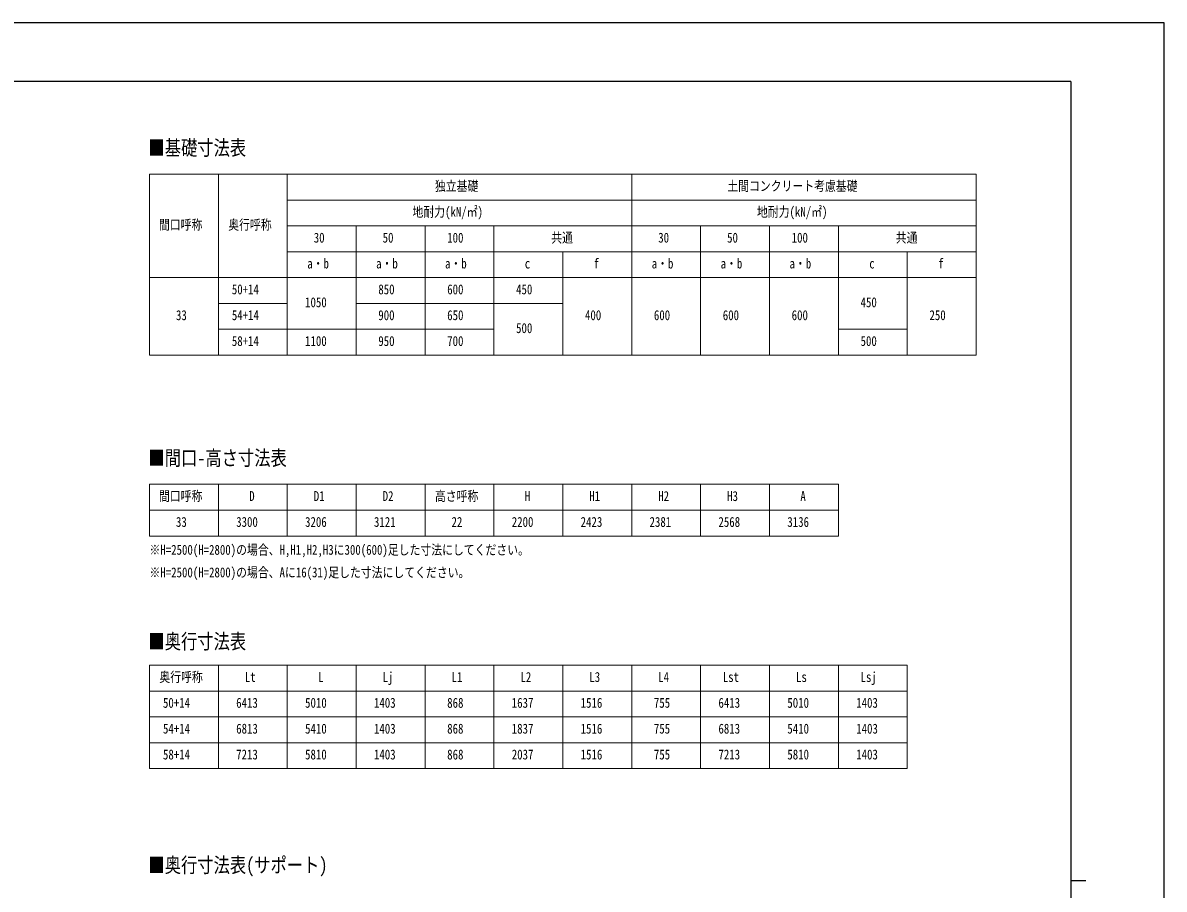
# Model space of a CAD drawing. Units: millimetres, scale not verified. Extents: x -14718 to 14718, y -10397 to 10401.
# Drawn here: x 1464 to 14718, y 343 to 10401 of the extents above; entities that cross this region are included whole.
import ezdxf
from ezdxf.enums import TextEntityAlignment as Align

# ---------------------------------------------------------------- set-up
doc = ezdxf.new("R2010")
doc.units = ezdxf.units.MM
doc.header["$LTSCALE"] = 50
doc.layers.add('0-1_TABLE1', color=7, linetype='Continuous', lineweight=18)
doc.layers.add('0-2_USER1', color=3, linetype='Continuous')
doc.layers.add('0-8_YKK_ZWAK', color=7, linetype='Continuous')
doc.styles.add('ＭＳ ゴシック', font='')
doc.styles.get('ＭＳ ゴシック').set_extended_font_data('MS Gothic')

msp = doc.modelspace()

# ---------------------------------------------------------------- linework, layer by layer
at = {"layer": '0-1_TABLE1'}
for p, q in [((2934.87, 8643.26), (12534.87, 8643.26)), ((2934.87, 8643.26), (2934.87, 6543.26)), ((3734.87, 8643.26), (3734.87, 6543.26)), ((8534.87, 8643.26), (8534.87, 6543.26)), ((4534.87, 8343.26), (12534.87, 8343.26)), ((4534.87, 8043.26), (12534.87, 8043.26)), ((5334.87, 8043.26), (5334.87, 6543.26)), ((6134.87, 8043.26), (6134.87, 6543.26)), ((9334.87, 8043.26), (9334.87, 6543.26)), ((10134.87, 8043.26), (10134.87, 6543.26)), ((10934.87, 8043.26), (10934.87, 6543.26)), ((4534.87, 7743.26), (12534.87, 7743.26)), ((11734.87, 7743.26), (11734.87, 6543.26)), ((3734.87, 7143.26), (4534.87, 7143.26)), ((5334.87, 7143.26), (7734.87, 7143.26)), ((10934.87, 6843.26), (11734.87, 6843.26)), ((2934.87, 5043.26), (10934.87, 5043.26)), ((2934.87, 5043.26), (2934.87, 4443.26)), ((3734.87, 5043.26), (3734.87, 4443.26)), ((4534.87, 5043.26), (4534.87, 4443.26)), ((5334.87, 5043.26), (5334.87, 4443.26)), ((6134.87, 5043.26), (6134.87, 4443.26)), ((6934.87, 5043.26), (6934.87, 4443.26)), ((7734.87, 5043.26), (7734.87, 4443.26)), ((8534.87, 5043.26), (8534.87, 4443.26)), ((9334.87, 5043.26), (9334.87, 4443.26)), ((10134.87, 5043.26), (10134.87, 4443.26)), ((10934.87, 5043.26), (10934.87, 4443.26)), ((2934.87, 4743.26), (10934.87, 4743.26)), ((2934.87, 4443.26), (10934.87, 4443.26)), ((2934.87, 2943.26), (11734.87, 2943.26)), ((2934.87, 2943.26), (2934.87, 1743.26)), ((3734.87, 2943.26), (3734.87, 1743.26)), ((4534.87, 2943.26), (4534.87, 1743.26)), ((5334.87, 2943.26), (5334.87, 1743.26)), ((6134.87, 2943.26), (6134.87, 1743.26)), ((6934.87, 2943.26), (6934.87, 1743.26)), ((7734.87, 2943.26), (7734.87, 1743.26)), ((8534.87, 2943.26), (8534.87, 1743.26)), ((9334.87, 2943.26), (9334.87, 1743.26)), ((10134.87, 2943.26), (10134.87, 1743.26)), ((10934.87, 2943.26), (10934.87, 1743.26)), ((11734.87, 2943.26), (11734.87, 1743.26)), ((2934.87, 2643.26), (11734.87, 2643.26)), ((2934.87, 2343.26), (11734.87, 2343.26)), ((2934.87, 2043.26), (11734.87, 2043.26)), ((2934.87, 1743.26), (11734.87, 1743.26))]:
    msp.add_line(p, q, dxfattribs=at)
for points in [[(4534.87, 8643.26), (4534.87, 7443.26), (4534.87, 6543.26)], [(12534.87, 8643.26), (12534.87, 7743.26), (12534.87, 6543.26)], [(6934.87, 8043.26), (6934.87, 7443.26), (6934.87, 6543.26)], [(7734.87, 7743.26), (7734.87, 7443.26), (7734.87, 6543.26)], [(2934.87, 7443.26), (3734.87, 7443.26), (4534.87, 7443.26), (5334.87, 7443.26), (6134.87, 7443.26), (12534.87, 7443.26)], [(3734.87, 6843.26), (4534.87, 6843.26), (6934.87, 6843.26)], [(2934.87, 6543.26), (3734.87, 6543.26), (4534.87, 6543.26), (7734.87, 6543.26), (8534.87, 6543.26), (10134.87, 6543.26), (12534.87, 6543.26)]]:
    msp.add_lwpolyline(points, dxfattribs=at)
at = {"layer": '0-8_YKK_ZWAK'}
for p, q in [((13632.57, 9718.4), (-13667.43, 9718.4)), ((13632.57, 9718.4), (13632.57, -8831.6)), ((13632.57, 443.4), (13807.57, 443.4))]:
    msp.add_line(p, q, dxfattribs=at)
msp.add_lwpolyline([(-14717.5, -10389.1), (14717.5, -10389.1), (14717.5, 10400.9), (-14717.5, 10400.9)], close=True, dxfattribs=at)

# ---------------------------------------------------------------- texts
at = {"layer": '0-1_TABLE1', "style": 'ＭＳ ゴシック', "width": 0.8}
for s, p in [('独立基礎', (6249.27, 8414.51)), ('土間コンクリート考慮基礎', (9644.47, 8414.51)), ('地耐力(kN/㎡)', (5988.87, 8114.51)), ('地耐力(kN/㎡)', (9988.87, 8114.51)), ('間口呼称', (3045.07, 7964.51)), ('奥行呼称', (3849.27, 7964.51)), ('30', (4842.47, 7814.51)), ('50', (5642.47, 7814.51)), ('100', (6392.07, 7814.51)), ('共通', (7600.47, 7814.51)), ('30', (8842.47, 7814.51)), ('50', (9642.47, 7814.51)), ('100', (10392.07, 7814.51)), ('共通', (11600.47, 7814.51)), ('a・b', (4766.87, 7514.51)), ('a・b', (5566.87, 7514.51)), ('a・b', (6366.87, 7514.51)), ('c', (7292.87, 7514.51)), ('f', (8092.87, 7514.51)), ('a・b', (8766.87, 7514.51)), ('a・b', (9566.87, 7514.51)), ('a・b', (10366.87, 7514.51)), ('c', (11292.87, 7514.51)), ('f', (12092.87, 7514.51)), ('50+14', (3891.27, 7214.51)), ('850', (5592.07, 7214.51)), ('600', (6392.07, 7214.51)), ('450', (7192.07, 7214.51)), ('1050', (4741.67, 7064.51)), ('450', (11192.07, 7064.51)), ('33', (3242.47, 6914.51)), ('54+14', (3891.27, 6914.51)), ('900', (5592.07, 6914.51)), ('650', (6392.07, 6914.51)), ('400', (7992.07, 6914.51)), ('600', (8792.07, 6914.51)), ('600', (9592.07, 6914.51)), ('600', (10392.07, 6914.51)), ('250', (11992.07, 6914.51)), ('500', (7192.07, 6764.51)), ('58+14', (3891.27, 6614.51)), ('1100', (4741.67, 6614.51)), ('950', (5592.07, 6614.51)), ('700', (6392.07, 6614.51)), ('500', (11192.07, 6614.51)), ('間口呼称', (3045.07, 4814.51)), ('D', (4092.87, 4814.51)), ('D1', (4842.47, 4814.51)), ('D2', (5642.47, 4814.51)), ('高さ呼称', (6249.27, 4814.51)), ('H', (7292.87, 4814.51)), ('H1', (8042.47, 4814.51)), ('H2', (8842.47, 4814.51)), ('H3', (9642.47, 4814.51)), ('A', (10492.87, 4814.51)), ('33', (3242.47, 4514.51)), ('3300', (3941.67, 4514.51)), ('3206', (4741.67, 4514.51)), ('3121', (5541.67, 4514.51)), ('22', (6442.47, 4514.51)), ('2200', (7141.67, 4514.51)), ('2423', (7941.67, 4514.51)), ('2381', (8741.67, 4514.51)), ('2568', (9541.67, 4514.51)), ('3136', (10341.67, 4514.51)), ('奥行呼称', (3049.27, 2714.51)), ('Lt', (4042.47, 2714.51)), ('L', (4892.87, 2714.51)), ('Lj', (5642.47, 2714.51)), ('L1', (6442.47, 2714.51)), ('L2', (7242.47, 2714.51)), ('L3', (8042.47, 2714.51)), ('L4', (8842.47, 2714.51)), ('Lst', (9592.07, 2714.51)), ('Ls', (10442.47, 2714.51)), ('Lsj', (11192.07, 2714.51)), ('50+14', (3091.27, 2414.51)), ('6413', (3941.67, 2414.51)), ('5010', (4741.67, 2414.51)), ('1403', (5541.67, 2414.51)), ('868', (6392.07, 2414.51)), ('1637', (7141.67, 2414.51)), ('1516', (7941.67, 2414.51)), ('755', (8792.07, 2414.51)), ('6413', (9541.67, 2414.51)), ('5010', (10341.67, 2414.51)), ('1403', (11141.67, 2414.51)), ('54+14', (3091.27, 2114.51)), ('6813', (3941.67, 2114.51)), ('5410', (4741.67, 2114.51)), ('1403', (5541.67, 2114.51)), ('868', (6392.07, 2114.51)), ('1837', (7141.67, 2114.51)), ('1516', (7941.67, 2114.51)), ('755', (8792.07, 2114.51)), ('6813', (9541.67, 2114.51)), ('5410', (10341.67, 2114.51)), ('1403', (11141.67, 2114.51)), ('58+14', (3091.27, 1814.51)), ('7213', (3941.67, 1814.51)), ('5810', (4741.67, 1814.51)), ('1403', (5541.67, 1814.51)), ('868', (6392.07, 1814.51)), ('2037', (7141.67, 1814.51)), ('1516', (7941.67, 1814.51)), ('755', (8792.07, 1814.51)), ('7213', (9541.67, 1814.51)), ('5810', (10341.67, 1814.51)), ('1403', (11141.67, 1814.51))]:
    msp.add_text(s, height=115.5, dxfattribs=at).set_placement(p, align=Align.BOTTOM_LEFT)
at = {"layer": '0-2_USER1', "style": 'ＭＳ ゴシック', "width": 0.8}
for s, height, p in [('■基礎寸法表', 173.2, (2923.29, 8811.6)), ('■間口-高さ寸法表', 173.2, (2923.29, 5211.1)), ('※H=2500(H=2800)の場合、H,H1,H2,H3に300(600)足した寸法にしてください。', 115.5, (2934.87, 4190.99)), ('※H=2500(H=2800)の場合、Aに16(31)足した寸法にしてください。', 115.5, (2934.87, 3928.49)), ('■奥行寸法表', 173.2, (2923.29, 3080.96)), ('■奥行寸法表(サポート)', 173.2, (2923.29, 484.6))]:
    msp.add_text(s, height=height, dxfattribs=at).set_placement(p, align=Align.BOTTOM_LEFT)

doc.saveas('drawing.dxf')
